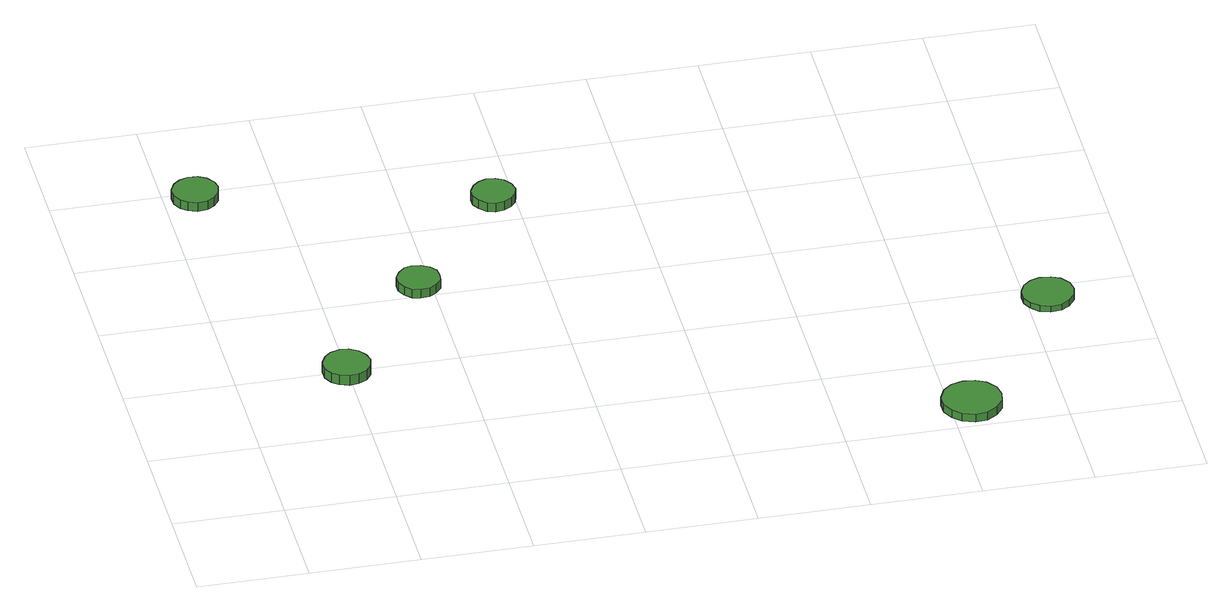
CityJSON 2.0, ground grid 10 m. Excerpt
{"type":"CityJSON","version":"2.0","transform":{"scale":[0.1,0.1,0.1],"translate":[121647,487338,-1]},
"CityObjects":{
"tree1":{"type":"SolitaryVegetationObject","attributes":{"function":"something"},"geometry":[{"type":"MultiSurface","lod":"1","boundaries":[[[0,1,2,3,4,5,6,7,8,9,10,11,12,13,14]],[[15,16,17,18,19,20,21,22,23,24,25,26,27,28,29]],[[0,29,28,1]],[[1,28,27,2]],[[2,27,26,3]],[[3,26,25,4]],[[4,25,24,5]],[[5,24,23,6]],[[6,23,22,7]],[[7,22,21,8]],[[8,21,20,9]],[[9,20,19,10]],[[10,19,18,11]],[[11,18,17,12]],[[12,17,16,13]],[[13,16,15,14]],[[14,15,29,0]]]}]},
"tree2":{"type":"SolitaryVegetationObject","attributes":{"function":"something"},"geometry":[{"type":"MultiSurface","lod":"1","boundaries":[[[30,31,32,33,34,35,36,37,38,39,40,41,42,43,44]],[[45,46,47,48,49,50,51,52,53,54,55,56,57,58,59]],[[30,59,58,31]],[[31,58,57,32]],[[32,57,56,33]],[[33,56,55,34]],[[34,55,54,35]],[[35,54,53,36]],[[36,53,52,37]],[[37,52,51,38]],[[38,51,50,39]],[[39,50,49,40]],[[40,49,48,41]],[[41,48,47,42]],[[42,47,46,43]],[[43,46,45,44]],[[44,45,59,30]]]}]},
"tree3":{"type":"SolitaryVegetationObject","attributes":{"function":"something"},"geometry":[{"type":"MultiSurface","lod":"1","boundaries":[[[60,61,62,63,64,65,66,67,68,69,70,71,72,73,74]],[[75,76,77,78,79,80,81,82,83,84,85,86,87,88,89]],[[60,89,88,61]],[[61,88,87,62]],[[62,87,86,63]],[[63,86,85,64]],[[64,85,84,65]],[[65,84,83,66]],[[66,83,82,67]],[[67,82,81,68]],[[68,81,80,69]],[[69,80,79,70]],[[70,79,78,71]],[[71,78,77,72]],[[72,77,76,73]],[[73,76,75,74]],[[74,75,89,60]]]}]},
"tree4":{"type":"SolitaryVegetationObject","attributes":{"function":"something"},"geometry":[{"type":"MultiSurface","lod":"1","boundaries":[[[90,91,92,93,94,95,96,97,98,99,100,101,102,103,104]],[[105,106,107,108,109,110,111,112,113,114,115,116,117,118,119]],[[90,119,118,91]],[[91,118,117,92]],[[92,117,116,93]],[[93,116,115,94]],[[94,115,114,95]],[[95,114,113,96]],[[96,113,112,97]],[[97,112,111,98]],[[98,111,110,99]],[[99,110,109,100]],[[100,109,108,101]],[[101,108,107,102]],[[102,107,106,103]],[[103,106,105,104]],[[104,105,119,90]]]}]},
"tree5":{"type":"SolitaryVegetationObject","attributes":{"function":"something"},"geometry":[{"type":"MultiSurface","lod":"1","boundaries":[[[120,121,122,123,124,125,126,127,128,129,130,131,132,133,134]],[[135,136,137,138,139,140,141,142,143,144,145,146,147,148,149]],[[120,149,148,121]],[[121,148,147,122]],[[122,147,146,123]],[[123,146,145,124]],[[124,145,144,125]],[[125,144,143,126]],[[126,143,142,127]],[[127,142,141,128]],[[128,141,140,129]],[[129,140,139,130]],[[130,139,138,131]],[[131,138,137,132]],[[132,137,136,133]],[[133,136,135,134]],[[134,135,149,120]]]}]},
"tree6":{"type":"SolitaryVegetationObject","attributes":{"function":"something"}},
"tree7":{"type":"SolitaryVegetationObject","attributes":{"function":"something"},"geometry":[{"type":"MultiSurface","lod":"1","boundaries":[[[150,151,152,153,154,155,156,157,158,159,160,161,162,163,164]],[[165,166,167,168,169,170,171,172,173,174,175,176,177,178,179]],[[150,179,178,151]],[[151,178,177,152]],[[152,177,176,153]],[[153,176,175,154]],[[154,175,174,155]],[[155,174,173,156]],[[156,173,172,157]],[[157,172,171,158]],[[158,171,170,159]],[[159,170,169,160]],[[160,169,168,161]],[[161,168,167,162]],[[162,167,166,163]],[[163,166,165,164]],[[164,165,179,150]]]}]}
},
"vertices":[
[120,198,17],[118,206,17],[113,213,17],[105,218,17],[97,219,17],[88,216,17],[82,210,17],[78,202,17],[78,193,17],[82,185,17],[88,180,17],[97,177,17],[105,178,17],[113,182,17],[118,189,17],[118,189,7],[113,182,7],[105,178,7],[97,177,7],[88,180,7],[82,185,7],[78,193,7],[78,202,7],[82,210,7],[88,216,7],[97,219,7],[105,218,7],[113,213,7],[118,206,7],[120,198,7],
[48,488,18],[46,496,18],[41,503,18],[34,507,18],[25,508,18],[17,505,18],[11,500,18],[7,492,18],[7,483,18],[11,475,18],[17,470,18],[25,467,18],[34,468,18],[41,472,18],[46,479,18],[46,479,9],[41,472,9],[34,468,9],[25,467,9],[17,470,9],[11,475,9],[7,483,9],[7,492,9],[11,500,9],[17,505,9],[25,508,9],[34,507,9],[41,503,9],[46,496,9],[48,488,9],
[207,314,17],[206,322,17],[201,328,17],[194,332,17],[186,333,17],[179,331,17],[173,325,17],[169,318,17],[169,310,17],[173,303,17],[179,297,17],[186,295,17],[194,296,17],[201,300,17],[206,306,17],[206,306,8],[201,300,8],[194,296,8],[186,295,8],[179,297,8],[173,303,8],[169,310,8],[169,318,8],[173,325,8],[179,331,8],[186,333,8],[194,332,8],[201,328,8],[206,322,8],[207,314,8],
[300,430,18],[298,438,18],[293,445,18],[286,449,18],[278,450,18],[271,447,18],[265,442,18],[261,434,18],[261,426,18],[265,419,18],[271,413,18],[278,411,18],[286,412,18],[293,416,18],[298,422,18],[298,422,9],[293,416,9],[286,412,9],[278,411,9],[271,413,9],[265,419,9],[261,426,9],[261,434,9],[265,442,9],[271,447,9],[278,450,9],[286,449,9],[293,445,9],[298,438,9],[300,430,9],
[646,33,14],[644,44,14],[637,53,14],[628,58,14],[617,59,14],[606,56,14],[598,49,14],[593,38,14],[593,27,14],[598,17,14],[606,10,14],[617,6,14],[628,7,14],[637,13,14],[644,22,14],[644,22,6],[637,13,6],[628,7,6],[617,6,6],[606,10,6],[598,17,6],[593,27,6],[593,38,6],[598,49,6],[606,56,6],[617,59,6],[628,58,6],[637,53,6],[644,44,6],[646,33,6],
[743,181,13],[741,191,13],[735,199,13],[727,203,13],[717,204,13],[708,201,13],[701,195,13],[697,186,13],[697,176,13],[701,168,13],[708,161,13],[717,158,13],[727,159,13],[735,164,13],[741,172,13],[741,172,7],[735,164,7],[727,159,7],[717,158,7],[708,161,7],[701,168,7],[697,176,7],[697,186,7],[701,195,7],[708,201,7],[717,204,7],[727,203,7],[735,199,7],[741,191,7],[743,181,7]
]}
